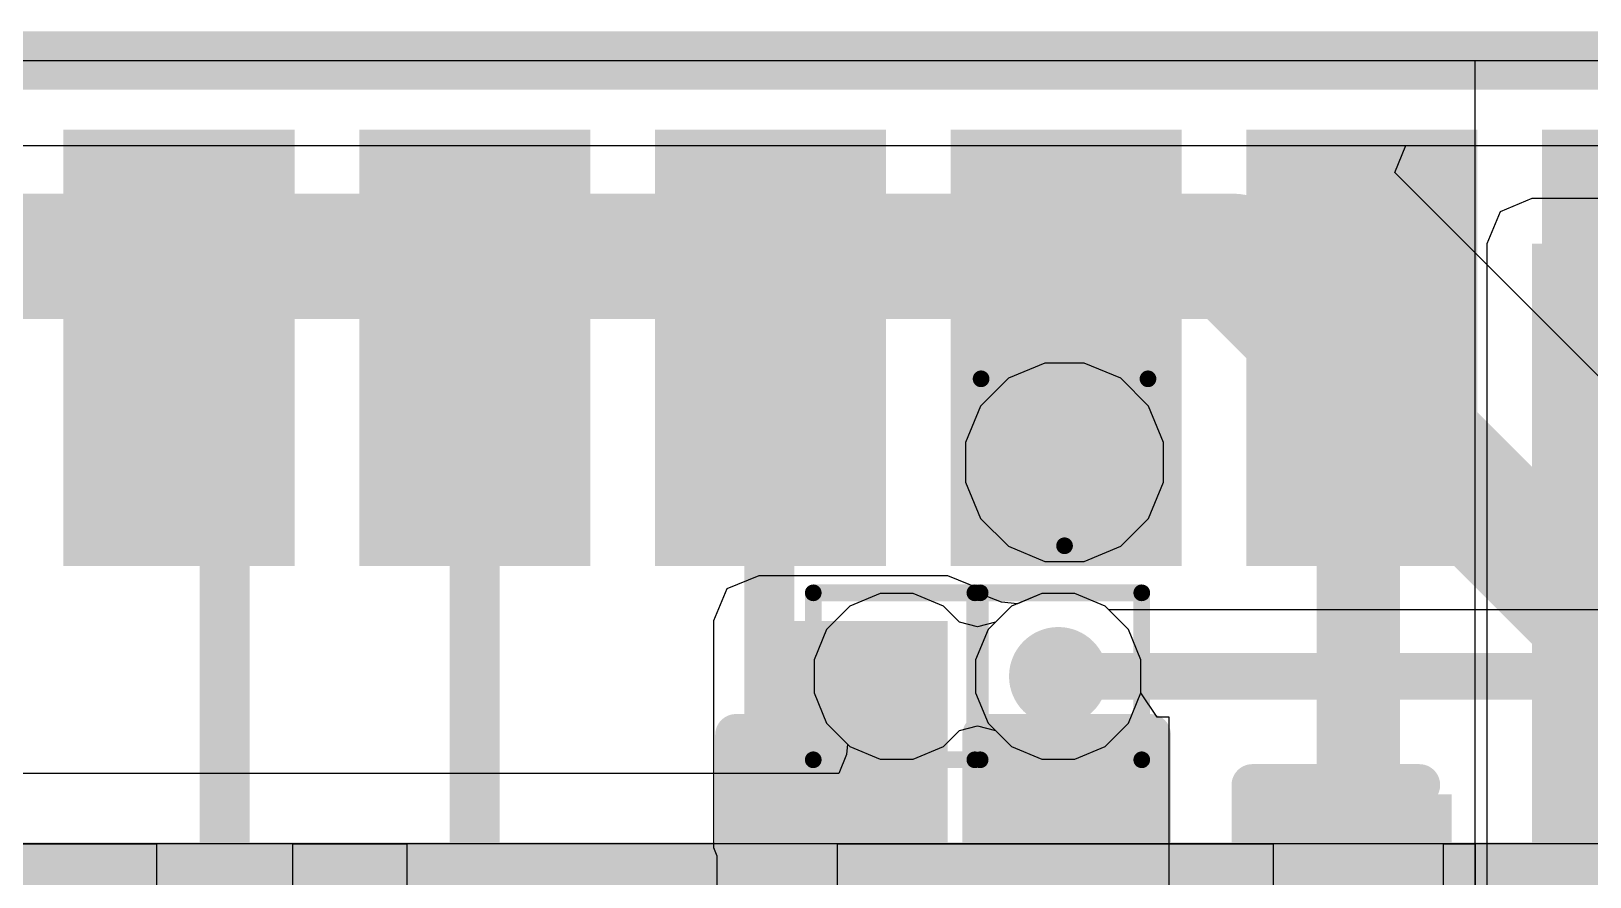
# Model space of a CAD drawing. Header units: inches. Extents: x -6 to 284, y -12 to 154.
# Drawn here: x 27.445 to 32.189, y 17.876 to 20.449 of the extents above; entities that cross this region are included whole.
import ezdxf

# ---------------------------------------------------------------- set-up
doc = ezdxf.new("R2010")
doc.units = ezdxf.units.IN
for name, color, linetype in [('Board Outline', 216, 'Continuous'), ('Bottom Layer', 5, 'Continuous'), ('Bottom Overlay', 54, 'Continuous'), ('Bottom Paste', 16, 'Continuous'), ('Bottom Solder', 6, 'Continuous'), ('Drill Drawing', 1, 'Continuous'), ('GND-1', 16, 'Continuous'), ('GND-2', 90, 'Continuous'), ('GND-3', 216, 'Continuous'), ('GND-4', 54, 'Continuous'), ('PWR-1', 156, 'Continuous'), ('PWR-2', 130, 'Continuous'), ('Signal L1', 76, 'Continuous'), ('Signal L2', 6, 'Continuous'), ('Top Layer', 1, 'Continuous'), ('Top Paste', 8, 'Continuous'), ('Top Solder', 216, 'Continuous'), ('Via Holes', 16, 'Continuous')]:
    doc.layers.add(name, color=color, linetype=linetype)

# ---------------------------------------------------------------- blocks, each defined once
blk = doc.blocks.new('SMD3225_4P_B_121')
at = {"layer": 'Bottom Layer'}
for points in [[(-1.8, 1.45), (-0.4, 1.45), (-0.4, 0.25), (-1.8, 0.25)], [(0.4, 1.45), (1.8, 1.45), (1.8, 0.25), (0.4, 0.25)], [(-1.8, -0.25), (-0.4, -0.25), (-0.4, -1.45), (-1.8, -1.45)], [(0.4, -0.25), (1.8, -0.25), (1.8, -1.45), (0.4, -1.45)]]:
    blk.add_hatch(color=5, dxfattribs=at).paths.add_polyline_path(points)
at = {"layer": 'Bottom Paste'}
for points in [[(-1.8, 1.45), (-0.4, 1.45), (-0.4, 0.25), (-1.8, 0.25)], [(0.4, 1.45), (1.8, 1.45), (1.8, 0.25), (0.4, 0.25)], [(-1.8, -0.25), (-0.4, -0.25), (-0.4, -1.45), (-1.8, -1.45)], [(0.4, -0.25), (1.8, -0.25), (1.8, -1.45), (0.4, -1.45)]]:
    blk.add_hatch(color=16, dxfattribs=at).paths.add_polyline_path(points)
at = {"layer": 'Bottom Solder'}
for points in [[(-1.9016, 1.5516), (-0.2984, 1.5516), (-0.2984, 0.1484), (-1.9016, 0.1484)], [(0.2984, 1.5516), (1.9016, 1.5516), (1.9016, 0.1484), (0.2984, 0.1484)], [(-1.9016, -0.1484), (-0.2984, -0.1484), (-0.2984, -1.5516), (-1.9016, -1.5516)], [(0.2984, -0.1484), (1.9016, -0.1484), (1.9016, -1.5516), (0.2984, -1.5516)]]:
    blk.add_hatch(color=6, dxfattribs=at).paths.add_polyline_path(points)
at = {"layer": 'Bottom Overlay'}
for points in [[(-0.2032, 1.2954, 0.127, 0.127, 0), (0.1778, 1.2954, 0.127, 0.127, 0)], [(-2.0828, 0.9652, 0.127, 0.127, 0), (-1.9558, 0.8382, 0.127, 0.127, 0)], [(-2.0828, 0.7112, 0.127, 0.127, 0), (-2.0828, 0.9652, 0.127, 0.127, 0)], [(-2.0828, 0.7112, 0.127, 0.127, 0), (-1.9558, 0.8382, 0.127, 0.127, 0)], [(-1.651, 0.1016, 0.127, 0.127, 0), (-1.651, -0.0762, 0.127, 0.127, 0)], [(1.651, -0.0762, 0.127, 0.127, 0), (1.651, 0.1016, 0.127, 0.127, 0)], [(-0.2032, -1.2954, 0.127, 0.127, 0), (0.1778, -1.2954, 0.127, 0.127, 0)]]:
    blk.add_lwpolyline(points, format="xyseb", dxfattribs=at)
for points in [[(-0.2349, 1.2954, 0.0635, 0.0635, 1), (-0.1714, 1.2954, 0.0635, 0.0635, 1)], [(0.1461, 1.2954, 0.0635, 0.0635, 1), (0.2095, 1.2954, 0.0635, 0.0635, 1)], [(-2.1145, 0.9652, 0.0635, 0.0635, 1), (-2.0511, 0.9652, 0.0635, 0.0635, 1)], [(-2.1145, 0.9652, 0.0635, 0.0635, 1), (-2.0511, 0.9652, 0.0635, 0.0635, 1)], [(-1.9875, 0.8382, 0.0635, 0.0635, 1), (-1.9241, 0.8382, 0.0635, 0.0635, 1)], [(-1.9875, 0.8382, 0.0635, 0.0635, 1), (-1.9241, 0.8382, 0.0635, 0.0635, 1)], [(-2.1145, 0.7112, 0.0635, 0.0635, 1), (-2.0511, 0.7112, 0.0635, 0.0635, 1)], [(-2.1145, 0.7112, 0.0635, 0.0635, 1), (-2.0511, 0.7112, 0.0635, 0.0635, 1)], [(-1.6827, 0.1016, 0.0635, 0.0635, 1), (-1.6193, 0.1016, 0.0635, 0.0635, 1)], [(1.6193, 0.1016, 0.0635, 0.0635, 1), (1.6827, 0.1016, 0.0635, 0.0635, 1)], [(-1.6827, -0.0762, 0.0635, 0.0635, 1), (-1.6192, -0.0762, 0.0635, 0.0635, 1)], [(1.6193, -0.0762, 0.0635, 0.0635, 1), (1.6827, -0.0762, 0.0635, 0.0635, 1)], [(-0.2349, -1.2954, 0.0635, 0.0635, 1), (-0.1714, -1.2954, 0.0635, 0.0635, 1)], [(0.1461, -1.2954, 0.0635, 0.0635, 1), (0.2095, -1.2954, 0.0635, 0.0635, 1)]]:
    blk.add_lwpolyline(points, format="xyseb", close=True, dxfattribs=at)
blk = doc.blocks.new('AP6275S__125')
at = {"layer": 'Top Layer'}
for points in [[(1.1, 5.6275), (1.1, 6.7525), (1.6, 6.7525), (1.6, 5.6275)], [(2, 5.6275), (2, 6.7525), (2.5, 6.7525), (2.5, 5.6275)], [(2.9, 5.6275), (2.9, 6.7525), (3.4, 6.7525), (3.4, 5.6275)], [(3.8, 5.6275), (3.8, 6.7525), (4.3, 6.7525), (4.3, 5.6275)], [(4.7, 5.6275), (4.7, 6.7525), (5.2, 6.7525), (5.2, 5.6275)], [(5.6, 5.6275), (5.6, 6.7525), (6.1, 6.7525), (6.1, 5.6275)]]:
    blk.add_hatch(color=1, dxfattribs=at).paths.add_polyline_path(points)
at = {"layer": 'Top Paste'}
for points in [[(1.1, 5.6275), (1.1, 6.7525), (1.6, 6.7525), (1.6, 5.6275)], [(2, 5.6275), (2, 6.7525), (2.5, 6.7525), (2.5, 5.6275)], [(2.9, 5.6275), (2.9, 6.7525), (3.4, 6.7525), (3.4, 5.6275)], [(3.8, 5.6275), (3.8, 6.7525), (4.3, 6.7525), (4.3, 5.6275)], [(4.7, 5.6275), (4.7, 6.7525), (5.2, 6.7525), (5.2, 5.6275)], [(5.6, 5.6275), (5.6, 6.7525), (6.1, 6.7525), (6.1, 5.6275)]]:
    blk.add_hatch(color=8, dxfattribs=at).paths.add_polyline_path(points)
at = {"layer": 'Top Solder'}
for points in [[(0.9984, 5.5259), (0.9984, 6.8541), (1.7016, 6.8541), (1.7016, 5.5259)], [(1.8984, 5.5259), (1.8984, 6.8541), (2.6016, 6.8541), (2.6016, 5.5259)], [(2.7984, 5.5259), (2.7984, 6.8541), (3.5016, 6.8541), (3.5016, 5.5259)], [(3.6984, 5.5259), (3.6984, 6.8541), (4.4016, 6.8541), (4.4016, 5.5259)], [(4.5984, 5.5259), (4.5984, 6.8541), (5.3016, 6.8541), (5.3016, 5.5259)], [(5.4984, 5.5259), (5.4984, 6.8541), (6.2016, 6.8541), (6.2016, 5.5259)]]:
    blk.add_hatch(color=216, dxfattribs=at).paths.add_polyline_path(points)
blk = doc.blocks.new('R___0201_B_225')
at = {"layer": 'Bottom Layer'}
for points in [[(-0.41, 0.185), (-0.14, 0.185), (-0.14, -0.185), (-0.41, -0.185)], [(0.14, 0.185), (0.41, 0.185), (0.41, -0.185), (0.14, -0.185)]]:
    blk.add_hatch(color=5, dxfattribs=at).paths.add_polyline_path(points)
at = {"layer": 'Bottom Paste'}
for points in [[(-0.41, 0.185), (-0.14, 0.185), (-0.14, -0.185), (-0.41, -0.185)], [(0.14, 0.185), (0.41, 0.185), (0.41, -0.185), (0.14, -0.185)]]:
    blk.add_hatch(color=16, dxfattribs=at).paths.add_polyline_path(points)
at = {"layer": 'Bottom Solder'}
for points in [[(-0.465, 0.24), (-0.085, 0.24), (-0.085, -0.24), (-0.465, -0.24)], [(0.085, 0.24), (0.465, 0.24), (0.465, -0.24), (0.085, -0.24)]]:
    blk.add_hatch(color=6, dxfattribs=at).paths.add_polyline_path(points)
at = {"layer": 'Bottom Overlay'}
for points in [[(-0.4826, 0.254, 0.127, 0.127, 0), (0.4826, 0.254, 0.127, 0.127, 0)], [(-0.4826, -0.254, 0.127, 0.127, 0), (-0.4826, 0.254, 0.127, 0.127, 0)], [(0.4826, -0.254, 0.127, 0.127, 0), (0.4826, 0.254, 0.127, 0.127, 0)], [(0.4826, -0.254, 0.127, 0.127, 0), (-0.4826, -0.254, 0.127, 0.127, 0)]]:
    blk.add_lwpolyline(points, format="xyseb", dxfattribs=at)
for points in [[(-0.5144, 0.254, 0.0635, 0.0635, 1), (-0.4509, 0.254, 0.0635, 0.0635, 1)], [(-0.5144, 0.254, 0.0635, 0.0635, 1), (-0.4509, 0.254, 0.0635, 0.0635, 1)], [(0.4509, 0.254, 0.0635, 0.0635, 1), (0.5144, 0.254, 0.0635, 0.0635, 1)], [(0.4509, 0.254, 0.0635, 0.0635, 1), (0.5144, 0.254, 0.0635, 0.0635, 1)], [(-0.5143, -0.254, 0.0635, 0.0635, 1), (-0.4508, -0.254, 0.0635, 0.0635, 1)], [(-0.5143, -0.254, 0.0635, 0.0635, 1), (-0.4508, -0.254, 0.0635, 0.0635, 1)], [(0.4509, -0.254, 0.0635, 0.0635, 1), (0.5144, -0.254, 0.0635, 0.0635, 1)], [(0.4509, -0.254, 0.0635, 0.0635, 1), (0.5144, -0.254, 0.0635, 0.0635, 1)]]:
    blk.add_lwpolyline(points, format="xyseb", close=True, dxfattribs=at)
blk = doc.blocks.new('R___0201_B_226')
at = {"layer": 'Bottom Layer'}
for points in [[(-0.41, 0.185), (-0.14, 0.185), (-0.14, -0.185), (-0.41, -0.185)], [(0.14, 0.185), (0.41, 0.185), (0.41, -0.185), (0.14, -0.185)]]:
    blk.add_hatch(color=5, dxfattribs=at).paths.add_polyline_path(points)
at = {"layer": 'Bottom Paste'}
for points in [[(-0.41, 0.185), (-0.14, 0.185), (-0.14, -0.185), (-0.41, -0.185)], [(0.14, 0.185), (0.41, 0.185), (0.41, -0.185), (0.14, -0.185)]]:
    blk.add_hatch(color=16, dxfattribs=at).paths.add_polyline_path(points)
at = {"layer": 'Bottom Solder'}
for points in [[(-0.465, 0.24), (-0.085, 0.24), (-0.085, -0.24), (-0.465, -0.24)], [(0.085, 0.24), (0.465, 0.24), (0.465, -0.24), (0.085, -0.24)]]:
    blk.add_hatch(color=6, dxfattribs=at).paths.add_polyline_path(points)
at = {"layer": 'Bottom Overlay'}
for points in [[(0.4826, 0.254, 0.127, 0.127, 0), (-0.4826, 0.254, 0.127, 0.127, 0)], [(-0.4826, -0.254, 0.127, 0.127, 0), (-0.4826, 0.254, 0.127, 0.127, 0)], [(0.4826, -0.254, 0.127, 0.127, 0), (0.4826, 0.254, 0.127, 0.127, 0)], [(0.4826, -0.254, 0.127, 0.127, 0), (-0.4826, -0.254, 0.127, 0.127, 0)]]:
    blk.add_lwpolyline(points, format="xyseb", dxfattribs=at)
for points in [[(-0.5143, 0.254, 0.0635, 0.0635, 1), (-0.4508, 0.254, 0.0635, 0.0635, 1)], [(-0.5143, 0.254, 0.0635, 0.0635, 1), (-0.4508, 0.254, 0.0635, 0.0635, 1)], [(0.4508, 0.254, 0.0635, 0.0635, 1), (0.5143, 0.254, 0.0635, 0.0635, 1)], [(0.4508, 0.254, 0.0635, 0.0635, 1), (0.5143, 0.254, 0.0635, 0.0635, 1)], [(-0.5143, -0.254, 0.0635, 0.0635, 1), (-0.4508, -0.254, 0.0635, 0.0635, 1)], [(-0.5143, -0.254, 0.0635, 0.0635, 1), (-0.4508, -0.254, 0.0635, 0.0635, 1)], [(0.4508, -0.254, 0.0635, 0.0635, 1), (0.5143, -0.254, 0.0635, 0.0635, 1)], [(0.4508, -0.254, 0.0635, 0.0635, 1), (0.5143, -0.254, 0.0635, 0.0635, 1)]]:
    blk.add_lwpolyline(points, format="xyseb", close=True, dxfattribs=at)
blk = doc.blocks.new('C___0402_B_491')
at = {"layer": 'Bottom Layer'}
for points in [[(-0.2413, 0.3175), (-0.2413, -0.3175), (-0.6985, -0.3175), (-0.6985, 0.3175)], [(0.6985, 0.3175), (0.6985, -0.3175), (0.2413, -0.3175), (0.2413, 0.3175)]]:
    blk.add_hatch(color=5, dxfattribs=at).paths.add_polyline_path(points)
at = {"layer": 'Bottom Paste'}
for points in [[(-0.2413, 0.3175), (-0.2413, -0.3175), (-0.6985, -0.3175), (-0.6985, 0.3175)], [(0.6985, 0.3175), (0.6985, -0.3175), (0.2413, -0.3175), (0.2413, 0.3175)]]:
    blk.add_hatch(color=16, dxfattribs=at).paths.add_polyline_path(points)
at = {"layer": 'Bottom Solder'}
for points in [[(-0.1813, 0.3775), (-0.1813, -0.3775), (-0.7585, -0.3775), (-0.7585, 0.3775)], [(0.7585, 0.3775), (0.7585, -0.3775), (0.1813, -0.3775), (0.1813, 0.3775)]]:
    blk.add_hatch(color=6, dxfattribs=at).paths.add_polyline_path(points)
at = {"layer": 'Bottom Overlay'}
for points in [[(-0.7874, 0.4064, 0.127, 0.127, 0), (-0.2794, 0.4064, 0.127, 0.127, 0)], [(-0.7874, -0.4064, 0.127, 0.127, 0), (-0.7874, 0.4064, 0.127, 0.127, 0)], [(0.2794, 0.4064, 0.127, 0.127, 0), (0.7874, 0.4064, 0.127, 0.127, 0)], [(0.7874, -0.4064, 0.127, 0.127, 0), (0.7874, 0.4064, 0.127, 0.127, 0)], [(-0.7874, -0.4064, 0.127, 0.127, 0), (-0.2794, -0.4064, 0.127, 0.127, 0)], [(0.2794, -0.4064, 0.127, 0.127, 0), (0.7874, -0.4064, 0.127, 0.127, 0)]]:
    blk.add_lwpolyline(points, format="xyseb", dxfattribs=at)
for points in [[(-0.8191, 0.4064, 0.0635, 0.0635, 1), (-0.7556, 0.4064, 0.0635, 0.0635, 1)], [(-0.8191, 0.4064, 0.0635, 0.0635, 1), (-0.7556, 0.4064, 0.0635, 0.0635, 1)], [(-0.3111, 0.4064, 0.0635, 0.0635, 1), (-0.2477, 0.4064, 0.0635, 0.0635, 1)], [(0.2477, 0.4064, 0.0635, 0.0635, 1), (0.3111, 0.4064, 0.0635, 0.0635, 1)], [(0.7556, 0.4064, 0.0635, 0.0635, 1), (0.8191, 0.4064, 0.0635, 0.0635, 1)], [(0.7556, 0.4064, 0.0635, 0.0635, 1), (0.8191, 0.4064, 0.0635, 0.0635, 1)], [(-0.8191, -0.4064, 0.0635, 0.0635, 1), (-0.7556, -0.4064, 0.0635, 0.0635, 1)], [(-0.8191, -0.4064, 0.0635, 0.0635, 1), (-0.7556, -0.4064, 0.0635, 0.0635, 1)], [(-0.3111, -0.4064, 0.0635, 0.0635, 1), (-0.2477, -0.4064, 0.0635, 0.0635, 1)], [(0.2477, -0.4064, 0.0635, 0.0635, 1), (0.3111, -0.4064, 0.0635, 0.0635, 1)], [(0.7556, -0.4064, 0.0635, 0.0635, 1), (0.8191, -0.4064, 0.0635, 0.0635, 1)], [(0.7556, -0.4064, 0.0635, 0.0635, 1), (0.8191, -0.4064, 0.0635, 0.0635, 1)]]:
    blk.add_lwpolyline(points, format="xyseb", close=True, dxfattribs=at)

msp = doc.modelspace()

# ---------------------------------------------------------------- hatches: boundary and pattern name
at = {"layer": 'Bottom Layer'}
for points in [[(32.0133, 17.4324), (34.0744, 17.4324), (34.0744, 19.8022), (32.0133, 19.8022)], [(29.6597, 17.9649), (30.2352, 17.9649), (30.2352, 18.6543), (29.6597, 18.6543)]]:
    msp.add_hatch(color=5, dxfattribs=at).paths.add_polyline_path(points)
h = msp.add_hatch(color=5, dxfattribs=at)
edge = h.paths.add_edge_path()
edge.add_arc((30.5906, 19.137), 0.2, 0, 360)
h = msp.add_hatch(color=5, dxfattribs=at)
edge = h.paths.add_edge_path()
edge.add_arc((30.0798, 18.4858), 0.15, 0, 360)
h = msp.add_hatch(color=5, dxfattribs=at)
edge = h.paths.add_edge_path()
edge.add_arc((30.5716, 18.4858), 0.15, 0, 360)
at = {"layer": 'GND-1'}
h = msp.add_hatch(color=16, dxfattribs=at)
edge = h.paths.add_edge_path()
edge.add_arc((30.5906, 19.137), 0.2, 0, 360)
h = msp.add_hatch(color=16, dxfattribs=at)
edge = h.paths.add_edge_path()
edge.add_arc((30.0798, 18.4858), 0.15, 0, 360)
h = msp.add_hatch(color=16, dxfattribs=at)
edge = h.paths.add_edge_path()
edge.add_arc((30.5716, 18.4858), 0.15, 0, 360)
at = {"layer": 'GND-2'}
h = msp.add_hatch(color=90, dxfattribs=at)
edge = h.paths.add_edge_path()
edge.add_arc((30.5906, 19.137), 0.2, 0, 360)
h = msp.add_hatch(color=90, dxfattribs=at)
edge = h.paths.add_edge_path()
edge.add_arc((30.0798, 18.4858), 0.15, 0, 360)
h = msp.add_hatch(color=90, dxfattribs=at)
edge = h.paths.add_edge_path()
edge.add_arc((30.5716, 18.4858), 0.15, 0, 360)
at = {"layer": 'GND-3'}
h = msp.add_hatch(color=216, dxfattribs=at)
edge = h.paths.add_edge_path()
edge.add_arc((30.5906, 19.137), 0.2, 0, 360)
h = msp.add_hatch(color=216, dxfattribs=at)
edge = h.paths.add_edge_path()
edge.add_arc((30.0798, 18.4858), 0.15, 0, 360)
h = msp.add_hatch(color=216, dxfattribs=at)
edge = h.paths.add_edge_path()
edge.add_arc((30.5716, 18.4858), 0.15, 0, 360)
at = {"layer": 'GND-4'}
h = msp.add_hatch(color=54, dxfattribs=at)
edge = h.paths.add_edge_path()
edge.add_arc((30.5906, 19.137), 0.2, 0, 360)
h = msp.add_hatch(color=54, dxfattribs=at)
edge = h.paths.add_edge_path()
edge.add_arc((30.0798, 18.4858), 0.15, 0, 360)
h = msp.add_hatch(color=54, dxfattribs=at)
edge = h.paths.add_edge_path()
edge.add_arc((30.5716, 18.4858), 0.15, 0, 360)
at = {"layer": 'PWR-1'}
h = msp.add_hatch(color=156, dxfattribs=at)
edge = h.paths.add_edge_path()
edge.add_arc((30.5906, 19.137), 0.2, 0, 360)
h = msp.add_hatch(color=156, dxfattribs=at)
edge = h.paths.add_edge_path()
edge.add_arc((30.0798, 18.4858), 0.15, 0, 360)
h = msp.add_hatch(color=156, dxfattribs=at)
edge = h.paths.add_edge_path()
edge.add_arc((30.5716, 18.4858), 0.15, 0, 360)
at = {"layer": 'PWR-2'}
h = msp.add_hatch(color=130, dxfattribs=at)
edge = h.paths.add_edge_path()
edge.add_arc((30.5906, 19.137), 0.2, 0, 360)
h = msp.add_hatch(color=130, dxfattribs=at)
edge = h.paths.add_edge_path()
edge.add_arc((30.0798, 18.4858), 0.15, 0, 360)
h = msp.add_hatch(color=130, dxfattribs=at)
edge = h.paths.add_edge_path()
edge.add_arc((30.5716, 18.4858), 0.15, 0, 360)
at = {"layer": 'Signal L1'}
h = msp.add_hatch(color=76, dxfattribs=at)
edge = h.paths.add_edge_path()
edge.add_arc((30.5906, 19.137), 0.2, 0, 360)
h = msp.add_hatch(color=76, dxfattribs=at)
edge = h.paths.add_edge_path()
edge.add_arc((30.0798, 18.4858), 0.15, 0, 360)
h = msp.add_hatch(color=76, dxfattribs=at)
edge = h.paths.add_edge_path()
edge.add_arc((30.5716, 18.4858), 0.15, 0, 360)
at = {"layer": 'Signal L2'}
h = msp.add_hatch(color=6, dxfattribs=at)
edge = h.paths.add_edge_path()
edge.add_arc((30.5906, 19.137), 0.2, 0, 360)
h = msp.add_hatch(color=6, dxfattribs=at)
edge = h.paths.add_edge_path()
edge.add_arc((30.0798, 18.4858), 0.15, 0, 360)
h = msp.add_hatch(color=6, dxfattribs=at)
edge = h.paths.add_edge_path()
edge.add_arc((30.5716, 18.4858), 0.15, 0, 360)
at = {"layer": 'Top Layer'}
h = msp.add_hatch(color=1, dxfattribs=at)
edge = h.paths.add_edge_path()
edge.add_arc((30.5906, 19.137), 0.2, 0, 360)
h = msp.add_hatch(color=1, dxfattribs=at)
edge = h.paths.add_edge_path()
edge.add_arc((30.0798, 18.4858), 0.15, 0, 360)
h = msp.add_hatch(color=1, dxfattribs=at)
edge = h.paths.add_edge_path()
edge.add_arc((30.5716, 18.4858), 0.15, 0, 360)
at = {"layer": 'Via Holes'}
h = msp.add_hatch(color=7, dxfattribs=at)
edge = h.paths.add_edge_path()
edge.add_arc((30.5906, 19.137), 0.1, 0, 360)
h = msp.add_hatch(color=7, dxfattribs=at)
edge = h.paths.add_edge_path()
edge.add_arc((30.0798, 18.4858), 0.075, 0, 360)
h = msp.add_hatch(color=7, dxfattribs=at)
edge = h.paths.add_edge_path()
edge.add_arc((30.5716, 18.4858), 0.075, 0, 360)

# ---------------------------------------------------------------- linework, layer by layer
at = {"layer": 'Board Outline'}
msp.add_lwpolyline([(12.0364, 20.3599, 0.1778, 0.1778, 0), (75.5509, 20.3599, 0.1778, 0.1778, 0)], format="xyseb", dxfattribs=at)
at = {"layer": 'Bottom Layer'}
for p, q in [((12.0364, 20.1009), (45.7536, 20.1009)), ((32.0133, 19.9397), (31.9161, 19.8994)), ((34.0744, 19.9397), (32.0133, 19.9397)), ((31.9161, 19.8994), (31.8759, 19.8022)), ((31.8759, 19.8022), (31.8759, 17.4324)), ((29.6597, 18.7918), (29.5625, 18.7515)), ((30.2352, 18.7918), (29.6597, 18.7918)), ((30.3324, 18.7515), (30.2352, 18.7918)), ((29.5625, 18.7515), (29.5222, 18.6543)), ((30.3392, 18.735), (30.3324, 18.7515)), ((30.3986, 18.7113), (30.3392, 18.735)), ((30.4472, 18.7066), (30.3986, 18.7113)), ((30.5216, 18.7374), (30.4472, 18.7066)), ((30.6217, 18.7374), (30.5216, 18.7374)), ((30.7141, 18.6991), (30.6217, 18.7374)), ((30.7849, 18.6284), (30.7141, 18.6991)), ((29.5222, 18.6543), (29.5222, 17.9649)), ((30.8232, 18.5359), (30.7849, 18.6284)), ((30.8232, 18.4358), (30.8232, 18.5359)), ((30.8726, 18.3619), (30.8232, 18.4358)), ((30.909, 18.3619), (30.8726, 18.3619)), ((30.909, 17.9008), (30.909, 18.3619)), ((29.5222, 17.9649), (29.5327, 17.9396)), ((29.5327, 17.9396), (29.5327, 17.8379)), ((30.909, 17.8119), (30.909, 17.9008))]:
    msp.add_line(p, q, dxfattribs=at)
for points in [[(30.5716, 18.146, 0.1778, 0.1778, 0), (30.5716, 18.4858, 0.1778, 0.1778, 0)], [(30.5716, 18.146, 0.1778, 0.1778, 0), (30.6177, 18.0999, 0.1778, 0.1778, 0)], [(30.6177, 18.0999, 0.1778, 0.1778, 0), (30.6478, 18.0999, 0.1778, 0.1778, 0)], [(31.4799, 17.7487, 0.254, 0.254, 0), (31.4799, 17.7499, 0.254, 0.254, 0)]]:
    msp.add_lwpolyline(points, format="xyseb", dxfattribs=at)
for points in [[(30.5272, 18.4858, 0.0889, 0.0889, 1), (30.6161, 18.4858, 0.0889, 0.0889, 1)], [(30.5272, 18.146, 0.0889, 0.0889, 1), (30.6161, 18.146, 0.0889, 0.0889, 1)], [(30.5272, 18.146, 0.0889, 0.0889, 1), (30.6161, 18.146, 0.0889, 0.0889, 1)], [(30.5733, 18.0999, 0.0889, 0.0889, 1), (30.6622, 18.0999, 0.0889, 0.0889, 1)], [(30.5733, 18.0999, 0.0889, 0.0889, 1), (30.6622, 18.0999, 0.0889, 0.0889, 1)], [(30.6034, 18.0999, 0.0889, 0.0889, 1), (30.6923, 18.0999, 0.0889, 0.0889, 1)], [(31.4164, 17.7499, 0.127, 0.127, 1), (31.5434, 17.7499, 0.127, 0.127, 1)]]:
    msp.add_lwpolyline(points, format="xyseb", close=True, dxfattribs=at)
at = {"layer": 'Drill Drawing'}
for points in [[(30.3366, 19.391, 0.0508, 0.0508, 0), (30.8446, 19.391, 0.0508, 0.0508, 0)], [(30.3366, 19.391, 0.0508, 0.0508, 0), (30.5906, 18.883, 0.0508, 0.0508, 0)], [(30.5906, 18.883, 0.0508, 0.0508, 0), (30.8446, 19.391, 0.0508, 0.0508, 0)], [(29.8258, 18.7398, 0.0508, 0.0508, 0), (30.3338, 18.7398, 0.0508, 0.0508, 0)], [(29.8258, 18.2318, 0.0508, 0.0508, 0), (29.8258, 18.7398, 0.0508, 0.0508, 0)], [(30.3176, 18.7398, 0.0508, 0.0508, 0), (30.8256, 18.7398, 0.0508, 0.0508, 0)], [(30.3176, 18.2318, 0.0508, 0.0508, 0), (30.3176, 18.7398, 0.0508, 0.0508, 0)], [(30.3338, 18.2318, 0.0508, 0.0508, 0), (30.3338, 18.7398, 0.0508, 0.0508, 0)], [(30.8256, 18.2318, 0.0508, 0.0508, 0), (30.8256, 18.7398, 0.0508, 0.0508, 0)], [(29.8258, 18.2318, 0.0508, 0.0508, 0), (30.3338, 18.2318, 0.0508, 0.0508, 0)], [(30.3176, 18.2318, 0.0508, 0.0508, 0), (30.8256, 18.2318, 0.0508, 0.0508, 0)]]:
    msp.add_lwpolyline(points, format="xyseb", dxfattribs=at)
for points in [[(30.3239, 19.391, 0.0254, 0.0254, 1), (30.3493, 19.391, 0.0254, 0.0254, 1)], [(30.3239, 19.391, 0.0254, 0.0254, 1), (30.3493, 19.391, 0.0254, 0.0254, 1)], [(30.8319, 19.391, 0.0254, 0.0254, 1), (30.8573, 19.391, 0.0254, 0.0254, 1)], [(30.8319, 19.391, 0.0254, 0.0254, 1), (30.8573, 19.391, 0.0254, 0.0254, 1)], [(30.5779, 18.883, 0.0254, 0.0254, 1), (30.6033, 18.883, 0.0254, 0.0254, 1)], [(30.5779, 18.883, 0.0254, 0.0254, 1), (30.6033, 18.883, 0.0254, 0.0254, 1)], [(29.8131, 18.7398, 0.0254, 0.0254, 1), (29.8385, 18.7398, 0.0254, 0.0254, 1)], [(29.8131, 18.7398, 0.0254, 0.0254, 1), (29.8385, 18.7398, 0.0254, 0.0254, 1)], [(30.3049, 18.7398, 0.0254, 0.0254, 1), (30.3303, 18.7398, 0.0254, 0.0254, 1)], [(30.3049, 18.7398, 0.0254, 0.0254, 1), (30.3303, 18.7398, 0.0254, 0.0254, 1)], [(30.3211, 18.7398, 0.0254, 0.0254, 1), (30.3465, 18.7398, 0.0254, 0.0254, 1)], [(30.3211, 18.7398, 0.0254, 0.0254, 1), (30.3465, 18.7398, 0.0254, 0.0254, 1)], [(30.8129, 18.7398, 0.0254, 0.0254, 1), (30.8383, 18.7398, 0.0254, 0.0254, 1)], [(30.8129, 18.7398, 0.0254, 0.0254, 1), (30.8383, 18.7398, 0.0254, 0.0254, 1)], [(29.8131, 18.2318, 0.0254, 0.0254, 1), (29.8385, 18.2318, 0.0254, 0.0254, 1)], [(29.8131, 18.2318, 0.0254, 0.0254, 1), (29.8385, 18.2318, 0.0254, 0.0254, 1)], [(30.3049, 18.2318, 0.0254, 0.0254, 1), (30.3303, 18.2318, 0.0254, 0.0254, 1)], [(30.3049, 18.2318, 0.0254, 0.0254, 1), (30.3303, 18.2318, 0.0254, 0.0254, 1)], [(30.3211, 18.2318, 0.0254, 0.0254, 1), (30.3465, 18.2318, 0.0254, 0.0254, 1)], [(30.3211, 18.2318, 0.0254, 0.0254, 1), (30.3465, 18.2318, 0.0254, 0.0254, 1)], [(30.8129, 18.2318, 0.0254, 0.0254, 1), (30.8383, 18.2318, 0.0254, 0.0254, 1)], [(30.8129, 18.2318, 0.0254, 0.0254, 1), (30.8383, 18.2318, 0.0254, 0.0254, 1)]]:
    msp.add_lwpolyline(points, format="xyseb", close=True, dxfattribs=at)
at = {"layer": 'GND-1'}
for p, q in [((12.0364, 20.1009), (75.5508, 20.1009)), ((29.9373, 18.6991), (29.8665, 18.6284)), ((30.0298, 18.7374), (29.9373, 18.6991)), ((30.1299, 18.7374), (30.0298, 18.7374)), ((30.2223, 18.6991), (30.1299, 18.7374)), ((30.2712, 18.6503), (30.2223, 18.6991)), ((30.4291, 18.6991), (30.3802, 18.6503)), ((30.5216, 18.7374), (30.4291, 18.6991)), ((30.6217, 18.7374), (30.5216, 18.7374)), ((30.7141, 18.6991), (30.6217, 18.7374)), ((30.7849, 18.6284), (30.7141, 18.6991)), ((30.3257, 18.6366), (30.2712, 18.6503)), ((30.3802, 18.6503), (30.3257, 18.6366)), ((29.8665, 18.6284), (29.8282, 18.5359)), ((30.8232, 18.5359), (30.7849, 18.6284)), ((29.8282, 18.5359), (29.8282, 18.4358)), ((30.8232, 18.4358), (30.8232, 18.5359)), ((29.8282, 18.4358), (29.8665, 18.3433)), ((30.7849, 18.3433), (30.8232, 18.4358)), ((29.8665, 18.3433), (29.9373, 18.2725)), ((30.2223, 18.2725), (30.2712, 18.3214)), ((30.2712, 18.3214), (30.3257, 18.3351)), ((30.3257, 18.3351), (30.3802, 18.3214)), ((30.3802, 18.3214), (30.4291, 18.2725)), ((30.7141, 18.2725), (30.7849, 18.3433)), ((29.9373, 18.2725), (30.0298, 18.2342)), ((30.1299, 18.2342), (30.2223, 18.2725)), ((30.4291, 18.2725), (30.5216, 18.2342)), ((30.6217, 18.2342), (30.7141, 18.2725)), ((30.0298, 18.2342), (30.1299, 18.2342)), ((30.5216, 18.2342), (30.6217, 18.2342))]:
    msp.add_line(p, q, dxfattribs=at)
at = {"layer": 'GND-2'}
for p, q in [((12.0364, 20.1009), (75.5508, 20.1009)), ((29.9373, 18.6991), (29.8665, 18.6284)), ((30.0298, 18.7374), (29.9373, 18.6991)), ((30.1299, 18.7374), (30.0298, 18.7374)), ((30.2223, 18.6991), (30.1299, 18.7374)), ((30.2712, 18.6503), (30.2223, 18.6991)), ((30.4291, 18.6991), (30.3802, 18.6503)), ((30.5216, 18.7374), (30.4291, 18.6991)), ((30.6217, 18.7374), (30.5216, 18.7374)), ((30.7141, 18.6991), (30.6217, 18.7374)), ((30.7849, 18.6284), (30.7141, 18.6991)), ((30.3257, 18.6366), (30.2712, 18.6503)), ((30.3802, 18.6503), (30.3257, 18.6366)), ((29.8665, 18.6284), (29.8282, 18.5359)), ((30.8232, 18.5359), (30.7849, 18.6284)), ((29.8282, 18.5359), (29.8282, 18.4358)), ((30.8232, 18.4358), (30.8232, 18.5359)), ((29.8282, 18.4358), (29.8665, 18.3433)), ((30.7849, 18.3433), (30.8232, 18.4358)), ((29.8665, 18.3433), (29.9373, 18.2725)), ((30.2223, 18.2725), (30.2712, 18.3214)), ((30.2712, 18.3214), (30.3257, 18.3351)), ((30.3257, 18.3351), (30.3802, 18.3214)), ((30.3802, 18.3214), (30.4291, 18.2725)), ((30.7141, 18.2725), (30.7849, 18.3433)), ((29.9373, 18.2725), (30.0298, 18.2342)), ((30.1299, 18.2342), (30.2223, 18.2725)), ((30.4291, 18.2725), (30.5216, 18.2342)), ((30.6217, 18.2342), (30.7141, 18.2725)), ((30.0298, 18.2342), (30.1299, 18.2342)), ((30.5216, 18.2342), (30.6217, 18.2342))]:
    msp.add_line(p, q, dxfattribs=at)
at = {"layer": 'GND-3'}
for p, q in [((12.0364, 20.1009), (75.5508, 20.1009)), ((29.9373, 18.6991), (29.8665, 18.6284)), ((30.0298, 18.7374), (29.9373, 18.6991)), ((30.1299, 18.7374), (30.0298, 18.7374)), ((30.2223, 18.6991), (30.1299, 18.7374)), ((30.2712, 18.6503), (30.2223, 18.6991)), ((30.4291, 18.6991), (30.3802, 18.6503)), ((30.5216, 18.7374), (30.4291, 18.6991)), ((30.6217, 18.7374), (30.5216, 18.7374)), ((30.7141, 18.6991), (30.6217, 18.7374)), ((30.7849, 18.6284), (30.7141, 18.6991)), ((30.3257, 18.6366), (30.2712, 18.6503)), ((30.3802, 18.6503), (30.3257, 18.6366)), ((29.8665, 18.6284), (29.8282, 18.5359)), ((30.8232, 18.5359), (30.7849, 18.6284)), ((29.8282, 18.5359), (29.8282, 18.4358)), ((30.8232, 18.4358), (30.8232, 18.5359)), ((29.8282, 18.4358), (29.8665, 18.3433)), ((30.7849, 18.3433), (30.8232, 18.4358)), ((29.8665, 18.3433), (29.9373, 18.2725)), ((30.2223, 18.2725), (30.2712, 18.3214)), ((30.2712, 18.3214), (30.3257, 18.3351)), ((30.3257, 18.3351), (30.3802, 18.3214)), ((30.3802, 18.3214), (30.4291, 18.2725)), ((30.7141, 18.2725), (30.7849, 18.3433)), ((29.9373, 18.2725), (30.0298, 18.2342)), ((30.1299, 18.2342), (30.2223, 18.2725)), ((30.4291, 18.2725), (30.5216, 18.2342)), ((30.6217, 18.2342), (30.7141, 18.2725)), ((30.0298, 18.2342), (30.1299, 18.2342)), ((30.5216, 18.2342), (30.6217, 18.2342))]:
    msp.add_line(p, q, dxfattribs=at)
at = {"layer": 'GND-4'}
for p, q in [((12.0364, 20.1009), (75.5508, 20.1009)), ((29.9373, 18.6991), (29.8665, 18.6284)), ((30.0298, 18.7374), (29.9373, 18.6991)), ((30.1299, 18.7374), (30.0298, 18.7374)), ((30.2223, 18.6991), (30.1299, 18.7374)), ((30.2712, 18.6503), (30.2223, 18.6991)), ((30.4291, 18.6991), (30.3802, 18.6503)), ((30.5216, 18.7374), (30.4291, 18.6991)), ((30.6217, 18.7374), (30.5216, 18.7374)), ((30.7141, 18.6991), (30.6217, 18.7374)), ((30.7849, 18.6284), (30.7141, 18.6991)), ((30.3257, 18.6366), (30.2712, 18.6503)), ((30.3802, 18.6503), (30.3257, 18.6366)), ((29.8665, 18.6284), (29.8282, 18.5359)), ((30.8232, 18.5359), (30.7849, 18.6284)), ((29.8282, 18.5359), (29.8282, 18.4358)), ((30.8232, 18.4358), (30.8232, 18.5359)), ((29.8282, 18.4358), (29.8665, 18.3433)), ((30.7849, 18.3433), (30.8232, 18.4358)), ((29.8665, 18.3433), (29.9373, 18.2725)), ((30.2223, 18.2725), (30.2712, 18.3214)), ((30.2712, 18.3214), (30.3257, 18.3351)), ((30.3257, 18.3351), (30.3802, 18.3214)), ((30.3802, 18.3214), (30.4291, 18.2725)), ((30.7141, 18.2725), (30.7849, 18.3433)), ((29.9373, 18.2725), (30.0298, 18.2342)), ((30.1299, 18.2342), (30.2223, 18.2725)), ((30.4291, 18.2725), (30.5216, 18.2342)), ((30.6217, 18.2342), (30.7141, 18.2725)), ((30.0298, 18.2342), (30.1299, 18.2342)), ((30.5216, 18.2342), (30.6217, 18.2342))]:
    msp.add_line(p, q, dxfattribs=at)
at = {"layer": 'PWR-1'}
for p, q in [((17.9612, 20.1009), (33.3991, 20.1009)), ((30.5306, 19.4386), (30.4198, 19.3927)), ((30.6506, 19.4386), (30.5306, 19.4386)), ((30.7615, 19.3927), (30.6506, 19.4386)), ((30.4198, 19.3927), (30.335, 19.3079)), ((30.8463, 19.3079), (30.7615, 19.3927)), ((30.335, 19.3079), (30.289, 19.197)), ((30.8922, 19.197), (30.8463, 19.3079)), ((30.289, 19.197), (30.289, 19.077)), ((30.8922, 19.077), (30.8922, 19.197)), ((30.289, 19.077), (30.335, 18.9662)), ((30.8463, 18.9662), (30.8922, 19.077)), ((30.335, 18.9662), (30.4198, 18.8813)), ((30.7615, 18.8813), (30.8463, 18.9662)), ((30.4198, 18.8813), (30.5306, 18.8354)), ((30.6506, 18.8354), (30.7615, 18.8813)), ((30.5306, 18.8354), (30.6506, 18.8354)), ((30.4291, 18.6991), (30.3583, 18.6284)), ((30.5216, 18.7374), (30.4291, 18.6991)), ((30.6217, 18.7374), (30.5216, 18.7374)), ((30.7141, 18.6991), (30.6217, 18.7374)), ((30.7849, 18.6284), (30.7141, 18.6991)), ((30.3583, 18.6284), (30.32, 18.5359)), ((30.8232, 18.5359), (30.7849, 18.6284)), ((30.32, 18.5359), (30.32, 18.4358)), ((30.8232, 18.4358), (30.8232, 18.5359)), ((30.32, 18.4358), (30.3583, 18.3433)), ((30.7849, 18.3433), (30.8232, 18.4358)), ((30.3583, 18.3433), (30.4291, 18.2725)), ((30.7141, 18.2725), (30.7849, 18.3433)), ((30.4291, 18.2725), (30.5216, 18.2342)), ((30.6217, 18.2342), (30.7141, 18.2725)), ((30.5216, 18.2342), (30.6217, 18.2342))]:
    msp.add_line(p, q, dxfattribs=at)
at = {"layer": 'PWR-2'}
for p, q in [((17.934, 20.1009), (36.3945, 20.1009)), ((30.5306, 19.4386), (30.4198, 19.3927)), ((30.6506, 19.4386), (30.5306, 19.4386)), ((30.7615, 19.3927), (30.6506, 19.4386)), ((30.4198, 19.3927), (30.335, 19.3079)), ((30.8463, 19.3079), (30.7615, 19.3927)), ((30.335, 19.3079), (30.289, 19.197)), ((30.8922, 19.197), (30.8463, 19.3079)), ((30.289, 19.197), (30.289, 19.077)), ((30.8922, 19.077), (30.8922, 19.197)), ((30.289, 19.077), (30.335, 18.9662)), ((30.8463, 18.9662), (30.8922, 19.077)), ((30.335, 18.9662), (30.4198, 18.8813)), ((30.7615, 18.8813), (30.8463, 18.9662)), ((30.4198, 18.8813), (30.5306, 18.8354)), ((30.6506, 18.8354), (30.7615, 18.8813)), ((30.5306, 18.8354), (30.6506, 18.8354)), ((29.9373, 18.6991), (29.8665, 18.6284)), ((30.0298, 18.7374), (29.9373, 18.6991)), ((30.1299, 18.7374), (30.0298, 18.7374)), ((30.2223, 18.6991), (30.1299, 18.7374)), ((30.2712, 18.6503), (30.2223, 18.6991)), ((30.4291, 18.6991), (30.3802, 18.6503)), ((30.5216, 18.7374), (30.4291, 18.6991)), ((30.6217, 18.7374), (30.5216, 18.7374)), ((30.7141, 18.6991), (30.6217, 18.7374)), ((30.7849, 18.6284), (30.7141, 18.6991)), ((30.3257, 18.6366), (30.2712, 18.6503)), ((30.3802, 18.6503), (30.3257, 18.6366)), ((29.8665, 18.6284), (29.8282, 18.5359)), ((30.8232, 18.5359), (30.7849, 18.6284)), ((29.8282, 18.5359), (29.8282, 18.4358)), ((30.8232, 18.4358), (30.8232, 18.5359)), ((29.8282, 18.4358), (29.8665, 18.3433)), ((30.7849, 18.3433), (30.8232, 18.4358)), ((29.8665, 18.3433), (29.9373, 18.2725)), ((30.2223, 18.2725), (30.2712, 18.3214)), ((30.2712, 18.3214), (30.3257, 18.3351)), ((30.3257, 18.3351), (30.3802, 18.3214)), ((30.3802, 18.3214), (30.4291, 18.2725)), ((30.7141, 18.2725), (30.7849, 18.3433)), ((29.9373, 18.2725), (30.0298, 18.2342)), ((30.1299, 18.2342), (30.2223, 18.2725)), ((30.4291, 18.2725), (30.5216, 18.2342)), ((30.6217, 18.2342), (30.7141, 18.2725)), ((30.0298, 18.2342), (30.1299, 18.2342)), ((30.5216, 18.2342), (30.6217, 18.2342))]:
    msp.add_line(p, q, dxfattribs=at)
at = {"layer": 'Signal L1'}
for p, q in [((12.0364, 20.1009), (75.5508, 20.1009)), ((29.9373, 18.6991), (29.8665, 18.6284)), ((30.0298, 18.7374), (29.9373, 18.6991)), ((30.1299, 18.7374), (30.0298, 18.7374)), ((30.2223, 18.6991), (30.1299, 18.7374)), ((30.2712, 18.6503), (30.2223, 18.6991)), ((30.4291, 18.6991), (30.3802, 18.6503)), ((30.5216, 18.7374), (30.4291, 18.6991)), ((30.6217, 18.7374), (30.5216, 18.7374)), ((30.7141, 18.6991), (30.6217, 18.7374)), ((30.7254, 18.6878), (30.7141, 18.6991)), ((30.3257, 18.6366), (30.2712, 18.6503)), ((30.3802, 18.6503), (30.3257, 18.6366)), ((34.3303, 18.6878), (30.7254, 18.6878)), ((29.8665, 18.6284), (29.8282, 18.5359)), ((29.8282, 18.5359), (29.8282, 18.4358)), ((29.8282, 18.4358), (29.8665, 18.3433)), ((29.8665, 18.3433), (29.9305, 18.2793)), ((29.9305, 18.2793), (29.9271, 18.248)), ((29.9271, 18.248), (29.9033, 18.1904)), ((29.9033, 18.1904), (24.8797, 18.1904))]:
    msp.add_line(p, q, dxfattribs=at)
for points in [[(30.5716, 18.4858, 0.1422, 0.1422, 0), (45.8381, 18.4858, 0.1422, 0.1422, 0)], [(24.2064, 17.7903, 0.381, 0.381, 0), (36.5123, 17.7903, 0.381, 0.381, 0)]]:
    msp.add_lwpolyline(points, format="xyseb", dxfattribs=at)
msp.add_lwpolyline([(30.5361, 18.4858, 0.0711, 0.0711, 1), (30.6072, 18.4858, 0.0711, 0.0711, 1)], format="xyseb", close=True, dxfattribs=at)
at = {"layer": 'Signal L2'}
for p, q in [((31.5954, 20.0188), (31.6294, 20.1009)), ((31.6294, 20.1009), (75.5508, 20.1009)), ((32.7796, 18.8346), (31.5954, 20.0188))]:
    msp.add_line(p, q, dxfattribs=at)
for points in [[(17.7783, 19.7639, 0.381, 0.381, 0), (31.1032, 19.7639, 0.381, 0.381, 0)], [(31.1032, 19.7639, 0.381, 0.381, 0), (35.1079, 15.7593, 0.381, 0.381, 0)], [(22.7697, 17.9265, 0.1016, 0.1016, 0), (31.3488, 17.9265, 0.1016, 0.1016, 0)], [(31.3488, 17.9265, 0.1016, 0.1016, 0), (31.8864, 17.3888, 0.1016, 0.1016, 0)]]:
    msp.add_lwpolyline(points, format="xyseb", dxfattribs=at)
for points in [[(31.008, 19.7639, 0.1905, 0.1905, 1), (31.1985, 19.7639, 0.1905, 0.1905, 1)], [(31.008, 19.7639, 0.1905, 0.1905, 1), (31.1985, 19.7639, 0.1905, 0.1905, 1)], [(31.3234, 17.9265, 0.0508, 0.0508, 1), (31.3742, 17.9265, 0.0508, 0.0508, 1)], [(31.3234, 17.9265, 0.0508, 0.0508, 1), (31.3742, 17.9265, 0.0508, 0.0508, 1)]]:
    msp.add_lwpolyline(points, format="xyseb", close=True, dxfattribs=at)
at = {"layer": 'Top Layer'}
for p, q in [((20.1416, 20.3599), (32.8512, 20.3599)), ((31.8401, 8.2251), (31.8401, 20.3599)), ((31.8401, 20.3599), (34.5851, 20.3599)), ((32.8512, 17.9763), (20.1416, 17.9763)), ((27.2026, 17.9763), (27.827, 17.9763)), ((27.827, 17.9763), (27.827, 11.8075)), ((28.2414, 11.8075), (28.2414, 17.9763)), ((28.2414, 17.9763), (28.5883, 17.9763)), ((28.5883, 17.9763), (28.5883, 11.3387)), ((29.8994, 10.7596), (29.8994, 17.9763)), ((29.8994, 17.9763), (31.226, 17.9763)), ((31.226, 17.9763), (31.226, 14.9283)), ((31.7439, 14.9283), (31.7439, 17.9763)), ((31.7439, 17.9763), (31.8401, 17.9763)), ((31.8401, 17.9763), (31.8401, 9.6381))]:
    msp.add_line(p, q, dxfattribs=at)
for points in [[(31.4849, 14.9283, 0.254, 0.254, 0), (31.4849, 19.4746, 0.254, 0.254, 0)], [(27.8954, 19.4851, 0.1524, 0.1524, 0), (28.0342, 19.3463, 0.1524, 0.1524, 0)], [(28.7954, 11.3387, 0.1524, 0.1524, 0), (28.7954, 19.4851, 0.1524, 0.1524, 0)], [(29.6923, 18.9734, 0.1524, 0.1524, 0), (29.6954, 19.4851, 0.1524, 0.1524, 0)], [(31.4849, 19.4746, 0.1524, 0.1524, 0), (31.4954, 19.4851, 0.1524, 0.1524, 0)], [(28.0342, 11.8075, 0.1524, 0.1524, 0), (28.0342, 19.3463, 0.1524, 0.1524, 0)], [(29.6923, 10.7596, 0.1524, 0.1524, 0), (29.6923, 18.9734, 0.1524, 0.1524, 0)]]:
    msp.add_lwpolyline(points, format="xyseb", dxfattribs=at)
for points in [[(31.4214, 19.4746, 0.127, 0.127, 1), (31.5484, 19.4746, 0.127, 0.127, 1)], [(27.8573, 19.4851, 0.0762, 0.0762, 1), (27.9335, 19.4851, 0.0762, 0.0762, 1)], [(28.7573, 19.4851, 0.0762, 0.0762, 1), (28.8335, 19.4851, 0.0762, 0.0762, 1)], [(29.6573, 19.4851, 0.0762, 0.0762, 1), (29.7335, 19.4851, 0.0762, 0.0762, 1)], [(31.4468, 19.4746, 0.0762, 0.0762, 1), (31.523, 19.4746, 0.0762, 0.0762, 1)], [(31.4573, 19.4851, 0.0762, 0.0762, 1), (31.5335, 19.4851, 0.0762, 0.0762, 1)], [(27.9961, 19.3463, 0.0762, 0.0762, 1), (28.0723, 19.3463, 0.0762, 0.0762, 1)], [(27.9961, 19.3463, 0.0762, 0.0762, 1), (28.0723, 19.3463, 0.0762, 0.0762, 1)], [(29.6542, 18.9734, 0.0762, 0.0762, 1), (29.7304, 18.9734, 0.0762, 0.0762, 1)], [(29.6542, 18.9734, 0.0762, 0.0762, 1), (29.7304, 18.9734, 0.0762, 0.0762, 1)]]:
    msp.add_lwpolyline(points, format="xyseb", close=True, dxfattribs=at)

# ---------------------------------------------------------------- block references
for name, p in [('AP6275S__125', (26.5454, 13.2951)), ('C___0402_B_491', (31.9498, 17.7487)), ('SMD3225_4P_B_121', (27.3906, 16.3888))]:
    msp.add_blockref(name, p)
at = {"rotation": 270}
for name, p in [('R___0201_B_226', (29.8447, 17.8249)), ('R___0201_B_225', (30.597, 17.8249))]:
    msp.add_blockref(name, p, dxfattribs=at)

doc.saveas('drawing.dxf')
